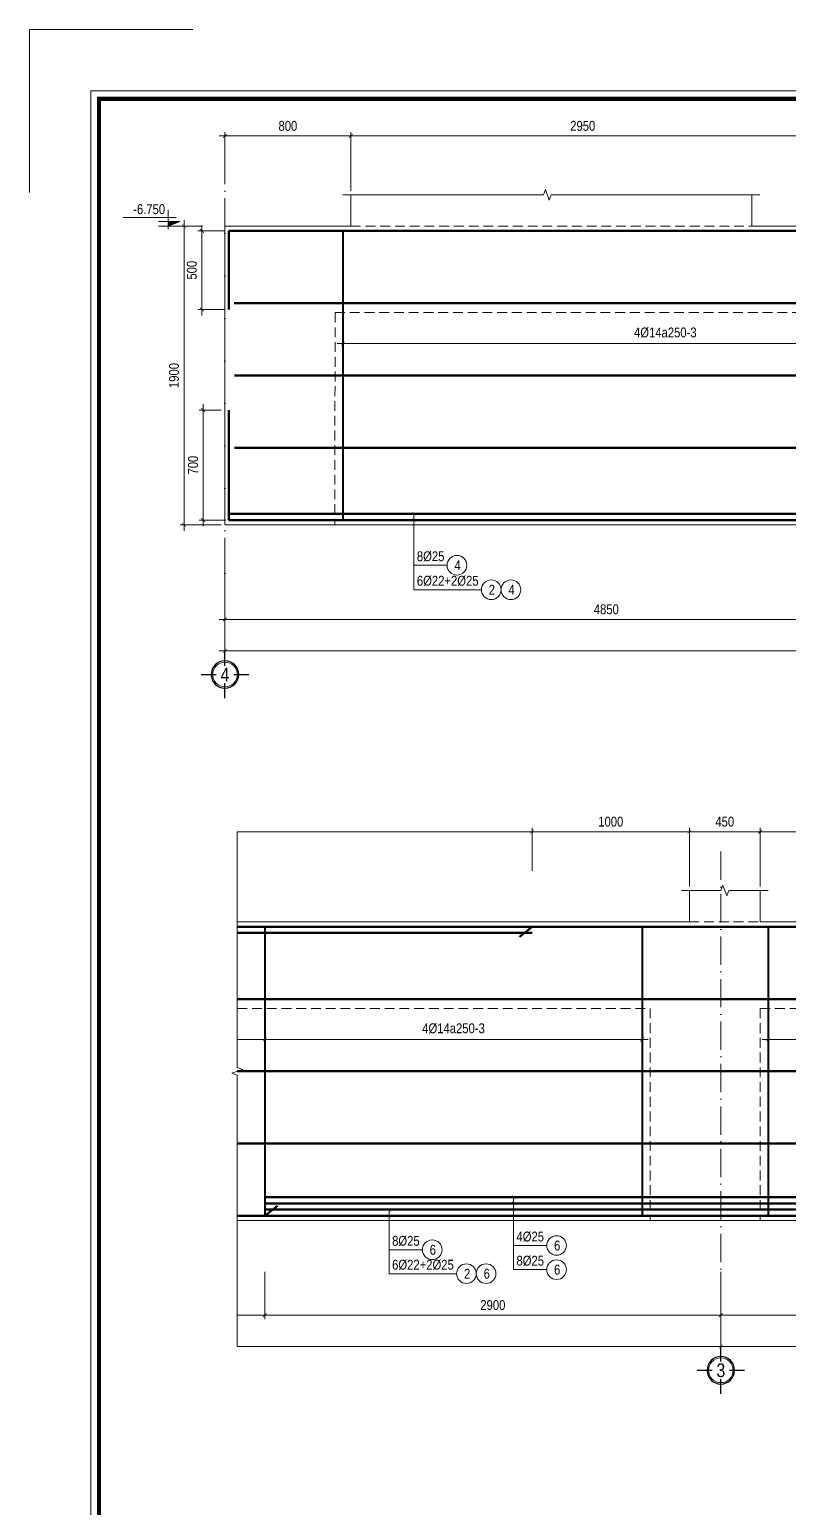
# Model space of a CAD drawing. Header units: millimetres. Extents: x 3014920 to 3563667, y -1638653 to -1356471.
# Drawn here: x 3171218 to 3176043, y -1615076 to -1605675 of the extents above; entities that cross this region are included whole.
import ezdxf
from ezdxf.enums import TextEntityAlignment as Align
from ezdxf.xclip import XClip

# ---------------------------------------------------------------- set-up
doc = ezdxf.new("R2010")
doc.units = ezdxf.units.MM
doc.header["$MEASUREMENT"] = 0
doc.header["$XCLIPFRAME"] = 0
doc.header["$PDMODE"] = 2
for name, pattern in [('6 TANG DIEN HINH 14-15$0$ACAD_ISO10W100', [18, 12, -3, 0, -3]), ('ACAD_ISO04W100', [30, 24, -3, 0, -3]), ('HIDDEN', [0.375, 0.25, -0.125])]:
    doc.linetypes.add(name, pattern=pattern)
doc.layers.get('0').update_dxf_attribs({"lineweight": 9})
doc.layers.get('Defpoints').update_dxf_attribs({"color": 10, "lineweight": 0})
for name, color, linetype, lineweight in [('2', 2, 'Continuous', 20), ('CDAI', 21, 'Continuous', 40), ('CTHEP', 50, 'Continuous', 50), ('DBAO', 90, 'Continuous', 13), ('DGIONG', 130, 'Continuous', 13), ('HATCH', 154, 'Continuous', 9), ('KTH', 154, 'Continuous', 9), ('Net khuat', 8, 'HIDDEN', 13), ('TEXT', 7, 'Continuous', 15), ('TRUC', 251, 'ACAD_ISO04W100', 9)]:
    doc.layers.add(name, color=color, linetype=linetype, lineweight=lineweight)
doc.layers.add('8', color=8, linetype='Continuous')
doc.styles.add('HELVECONDENSE', font='VHELVCN_0.TTF')
doc.styles.add('Star-HelCon', font='VHELVCN_0.TTF')
doc.styles.add('TTP-HelCon', font='VHELVCN_0.TTF')
doc.styles.add('VNI-HELVE-CONDENSE', font='VHELVCN_0.TTF')
doc.dimstyles.new('kc-25', dxfattribs={"dimtxt": 62.5, "dimasz": 20, "dimexe": 20, "dimexo": 50, "dimgap": 25, "dimtad": 3, "dimdec": 0, "dimzin": 0, "dimdsep": 46, "dimtxsty": 'VNI-HELVE-CONDENSE', "dimblk": 'DIM', "dimcen": 2.5, "dimclrd": 256, "dimclre": 154, "dimclrt": 7, "dimaunit": 1, "dimadec": 0, "dimazin": 0, "dimtfac": 1, "dimtdec": 0, "dimtix": 1, "dimtmove": 0, "dimatfit": 3, "dimldrblk": 'DOT', "dimfxl": 1, "dimtolj": 1, "dimtzin": 0, "dimarcsym": 0})
doc.dimstyles.new('TTP-25', dxfattribs={"dimscale": 25, "dimtxt": 2.5, "dimasz": 1, "dimexe": 1, "dimexo": 1, "dimgap": 0.09, "dimtad": 0, "dimdec": 4, "dimrnd": 1, "dimzin": 9, "dimdsep": 46, "dimtxsty": 'TTP-HelCon', "dimblk": 'ARCHTICK', "dimcen": 0.09, "dimdle": 1.5, "dimclrd": 256, "dimclre": 256, "dimclrt": 7, "dimadec": 0, "dimazin": 0, "dimtfac": 1, "dimtdec": 4, "dimtmove": 0, "dimatfit": 3, "dimldrblk": 'ARCHTICK', "dimfxl": 1, "dimtvp": 1, "dimtolj": 1, "dimtzin": 0, "dimarcsym": 0})

# ---------------------------------------------------------------- blocks, each defined once
blk = doc.blocks.new('_ArchTick')
at = {"color": 0, "linetype": 'ByBlock', "const_width": 0.15}
blk.add_lwpolyline([(-0.5, -0.5), (0.5, 0.5)], dxfattribs=at)
blk = doc.blocks.new('*D813')
at = {"layer": 'Defpoints', "color": 0, "transparency": 16777216}
for p in [(6700, -2000), (11550, -2200), (11550, -2501)]:
    blk.add_point(p, dxfattribs=at)
at = {"layer": 'KTH', "lineweight": -2, "transparency": 16777216}
for p, q in [((6700, -2025), (6700, -2526)), ((11550, -2225), (11550, -2526)), ((6662.5, -2501), (11587.5, -2501))]:
    blk.add_line(p, q, dxfattribs=at)
at = {"layer": 'KTH', "lineweight": -2, "transparency": 16777216, "xscale": 25, "yscale": 25, "zscale": 25, "rotation": 180}
blk.add_blockref('_ArchTick', (6700, -2501), dxfattribs=at)
at = {"layer": 'KTH', "lineweight": -2, "transparency": 16777216, "xscale": 25, "yscale": 25, "zscale": 25}
blk.add_blockref('_ArchTick', (11550, -2501), dxfattribs=at)
at = {"layer": 'KTH', "color": 7, "transparency": 16777216, "insert": (9125, -2437.2), "char_height": 62.5, "attachment_point": 5, "style": 'TTP-HelCon'}
blk.add_mtext('\\A1;4850', dxfattribs=at)
blk = doc.blocks.new('*D816')
at = {"layer": 'Defpoints', "color": 0, "transparency": 16777216}
for p in [(6575.6, 0), (6439.6, -1900), (6700, -1900)]:
    blk.add_point(p, dxfattribs=at)
at = {"layer": 'KTH', "lineweight": -2, "transparency": 16777216}
for p, q in [((6550.6, 0), (6414.6, 0)), ((6439.6, 37.5), (6439.6, -1937.5)), ((6675, -1900), (6414.6, -1900))]:
    blk.add_line(p, q, dxfattribs=at)
at = {"layer": 'KTH', "lineweight": -2, "transparency": 16777216, "xscale": 25, "yscale": 25, "zscale": 25}
for p, rotation in [((6439.6, 0), 90), ((6439.6, -1900), 270)]:
    blk.add_blockref('_ArchTick', p, dxfattribs=dict(at, rotation=rotation))
at = {"layer": 'KTH', "color": 7, "transparency": 16777216, "insert": (6375.7, -950), "char_height": 62.5, "attachment_point": 5, "rotation": 90, "style": 'TTP-HelCon'}
blk.add_mtext('\\A1;1900', dxfattribs=at)
blk = doc.blocks.new('CODE')
at = {"layer": 'DBAO'}
for p, q in [((-62.5, -20), (-62.5, 105)), ((-62.5, 0), (-137.5, 30)), ((-137.5, 30), (0, 30)), ((-137.5, 0), (0, 0)), ((-112.5, 55), (223.6, 55))]:
    blk.add_line(p, q, dxfattribs=at)
at = {"layer": 'HATCH', "color": 1}
blk.add_solid([(-62.5, 0), (-137.5, 30), (-62.5, 30)], dxfattribs=at)
blk = doc.blocks.new('*D817')
at = {"layer": 'Defpoints', "color": 0, "transparency": 16777216}
for p in [(11550, -550), (7450, -608), (7450, -747.1)]:
    blk.add_point(p, dxfattribs=at)
at = {"layer": 'KTH', "lineweight": -2, "transparency": 16777216}
for p, q in [((7450, -633), (7450, -772.1)), ((11550, -575), (11550, -772.1)), ((11587.5, -747.1), (7412.5, -747.1))]:
    blk.add_line(p, q, dxfattribs=at)
at = {"layer": 'KTH', "lineweight": -2, "transparency": 16777216, "xscale": 25, "yscale": 25, "zscale": 25, "rotation": 180}
blk.add_blockref('_ArchTick', (7450, -747.1), dxfattribs=at)
at = {"layer": 'KTH', "lineweight": -2, "transparency": 16777216, "xscale": 25, "yscale": 25, "zscale": 25}
blk.add_blockref('_ArchTick', (11550, -747.1), dxfattribs=at)
at = {"layer": 'KTH', "color": 7, "transparency": 16777216, "insert": (9500, -677.2), "char_height": 62.5, "attachment_point": 5, "style": 'TTP-HelCon'}
blk.add_mtext('\\A1;4Þ14a250-3', dxfattribs=at)
blk = doc.blocks.new('*D823')
at = {"layer": 'Defpoints', "color": 0, "transparency": 16777216}
for p in [(17150, -2200), (20650, -2200), (20650, -2501)]:
    blk.add_point(p, dxfattribs=at)
at = {"layer": 'KTH', "lineweight": -2, "transparency": 16777216}
for p, q in [((17150, -2225), (17150, -2526)), ((20650, -2225), (20650, -2526)), ((17112.5, -2501), (20687.5, -2501))]:
    blk.add_line(p, q, dxfattribs=at)
at = {"layer": 'KTH', "lineweight": -2, "transparency": 16777216, "xscale": 25, "yscale": 25, "zscale": 25, "rotation": 180}
blk.add_blockref('_ArchTick', (17150, -2501), dxfattribs=at)
at = {"layer": 'KTH', "lineweight": -2, "transparency": 16777216, "xscale": 25, "yscale": 25, "zscale": 25}
blk.add_blockref('_ArchTick', (20650, -2501), dxfattribs=at)
at = {"layer": 'KTH', "color": 7, "transparency": 16777216, "insert": (18900, -2437.2), "char_height": 62.5, "attachment_point": 5, "style": 'TTP-HelCon'}
blk.add_mtext('\\A1;3500', dxfattribs=at)
blk = doc.blocks.new('*D824')
at = {"layer": 'Defpoints', "color": 0, "transparency": 16777216}
for p in [(15950, 574), (15950, 300), (16950, 200)]:
    blk.add_point(p, dxfattribs=at)
at = {"layer": 'KTH', "lineweight": -2, "transparency": 16777216}
for p, q in [((16987.5, 574), (15912.5, 574)), ((15950, 325), (15950, 599)), ((16950, 225), (16950, 599))]:
    blk.add_line(p, q, dxfattribs=at)
at = {"layer": 'KTH', "lineweight": -2, "transparency": 16777216, "xscale": 25, "yscale": 25, "zscale": 25, "rotation": 180}
blk.add_blockref('_ArchTick', (15950, 574), dxfattribs=at)
at = {"layer": 'KTH', "lineweight": -2, "transparency": 16777216, "xscale": 25, "yscale": 25, "zscale": 25}
blk.add_blockref('_ArchTick', (16950, 574), dxfattribs=at)
at = {"layer": 'KTH', "color": 7, "transparency": 16777216, "insert": (16450, 637.8), "char_height": 62.5, "attachment_point": 5, "style": 'TTP-HelCon'}
blk.add_mtext('\\A1;1000', dxfattribs=at)
blk = doc.blocks.new('*D825')
at = {"layer": 'Defpoints', "color": 0, "transparency": 16777216}
for p in [(17400, 574), (17400, 200), (19000.2, -70)]:
    blk.add_point(p, dxfattribs=at)
at = {"layer": 'KTH', "lineweight": -2, "transparency": 16777216}
for p, q in [((19037.7, 574), (17362.5, 574)), ((17400, 225), (17400, 599)), ((19000.2, -45), (19000.2, 599))]:
    blk.add_line(p, q, dxfattribs=at)
at = {"layer": 'KTH', "lineweight": -2, "transparency": 16777216, "xscale": 25, "yscale": 25, "zscale": 25, "rotation": 180}
blk.add_blockref('_ArchTick', (17400, 574), dxfattribs=at)
at = {"layer": 'KTH', "lineweight": -2, "transparency": 16777216, "xscale": 25, "yscale": 25, "zscale": 25}
blk.add_blockref('_ArchTick', (19000.2, 574), dxfattribs=at)
at = {"layer": 'KTH', "color": 7, "transparency": 16777216, "insert": (18200.1, 637.8), "char_height": 62.5, "attachment_point": 5, "style": 'TTP-HelCon'}
blk.add_mtext('\\A1;1600', dxfattribs=at)
blk = doc.blocks.new('*D826')
at = {"layer": 'Defpoints', "color": 0, "transparency": 16777216}
for p in [(17450, -543.9), (20650, -550), (20650, -747.1)]:
    blk.add_point(p, dxfattribs=at)
at = {"layer": 'KTH', "lineweight": -2, "transparency": 16777216}
for p, q in [((17450, -568.9), (17450, -772.1)), ((20650, -575), (20650, -772.1)), ((17412.5, -747.1), (20687.5, -747.1))]:
    blk.add_line(p, q, dxfattribs=at)
at = {"layer": 'KTH', "lineweight": -2, "transparency": 16777216, "xscale": 25, "yscale": 25, "zscale": 25, "rotation": 180}
blk.add_blockref('_ArchTick', (17450, -747.1), dxfattribs=at)
at = {"layer": 'KTH', "lineweight": -2, "transparency": 16777216, "xscale": 25, "yscale": 25, "zscale": 25}
blk.add_blockref('_ArchTick', (20650, -747.1), dxfattribs=at)
at = {"layer": 'KTH', "color": 7, "transparency": 16777216, "insert": (19050, -677.2), "char_height": 62.5, "attachment_point": 5, "style": 'TTP-HelCon'}
blk.add_mtext('\\A1;6Þ12a250-3', dxfattribs=at)
blk = doc.blocks.new('*D828')
at = {"layer": 'Defpoints', "color": 0, "transparency": 16777216}
for p in [(11550, -550), (14250, -550), (14250, -747.1)]:
    blk.add_point(p, dxfattribs=at)
at = {"layer": 'KTH', "lineweight": -2, "transparency": 16777216}
for p, q in [((11550, -575), (11550, -772.1)), ((14250, -575), (14250, -772.1)), ((11512.5, -747.1), (14287.5, -747.1))]:
    blk.add_line(p, q, dxfattribs=at)
at = {"layer": 'KTH', "lineweight": -2, "transparency": 16777216, "xscale": 25, "yscale": 25, "zscale": 25, "rotation": 180}
blk.add_blockref('_ArchTick', (11550, -747.1), dxfattribs=at)
at = {"layer": 'KTH', "lineweight": -2, "transparency": 16777216, "xscale": 25, "yscale": 25, "zscale": 25}
blk.add_blockref('_ArchTick', (14250, -747.1), dxfattribs=at)
at = {"layer": 'KTH', "color": 7, "transparency": 16777216, "insert": (12900, -677.2), "char_height": 62.5, "attachment_point": 5, "style": 'TTP-HelCon'}
blk.add_mtext('\\A1;4Þ14a300-3', dxfattribs=at)
blk = doc.blocks.new('*D829')
at = {"layer": 'Defpoints', "color": 0, "transparency": 16777216}
for p in [(16650, -94.8), (14250, -550), (16650, -747.1)]:
    blk.add_point(p, dxfattribs=at)
at = {"layer": 'KTH', "lineweight": -2, "transparency": 16777216}
for p, q in [((16650, -119.8), (16650, -772.1)), ((14250, -575), (14250, -772.1)), ((14212.5, -747.1), (16687.5, -747.1))]:
    blk.add_line(p, q, dxfattribs=at)
at = {"layer": 'KTH', "lineweight": -2, "transparency": 16777216, "xscale": 25, "yscale": 25, "zscale": 25, "rotation": 180}
blk.add_blockref('_ArchTick', (14250, -747.1), dxfattribs=at)
at = {"layer": 'KTH', "lineweight": -2, "transparency": 16777216, "xscale": 25, "yscale": 25, "zscale": 25}
blk.add_blockref('_ArchTick', (16650, -747.1), dxfattribs=at)
at = {"layer": 'KTH', "color": 7, "transparency": 16777216, "insert": (15450, -677.2), "char_height": 62.5, "attachment_point": 5, "style": 'TTP-HelCon'}
blk.add_mtext('\\A1;4Þ14a250-3', dxfattribs=at)
blk = doc.blocks.new('DIM')
h = blk.add_hatch(color=1)
h.paths.add_polyline_path([(0.49, 0.29, 1), (0.29, 0.49), (-0.19, 0), (0.19, 0)])
h.paths.add_polyline_path([(0.19, 0), (-0.19, 0), (-0.49, -0.29, 1), (-0.29, -0.49)])
at = {"color": 9}
for p, q in [((-0.19, 0), (-1.5, 0)), ((0.19, 0), (1.5, 0))]:
    blk.add_line(p, q, dxfattribs=at)
at = {"color": 1}
for p, q in [((-0.49, -0.29), (0.29, 0.49)), ((-0.29, -0.49), (0.49, 0.29)), ((-0.19, 0), (0.19, 0))]:
    blk.add_line(p, q, dxfattribs=at)
blk.add_arc((-0.39, -0.39), 0.138, 135, 315, dxfattribs=at)
blk = doc.blocks.new('*D834')
at = {"layer": 'Defpoints', "color": 0, "transparency": 16777216}
for p in [(11550, -2200), (14250, -2200), (11550, -2501)]:
    blk.add_point(p, dxfattribs=at)
at = {"layer": 'KTH', "lineweight": -2, "transparency": 16777216}
for p, q in [((11550, -2225), (11550, -2526)), ((14250, -2225), (14250, -2526)), ((14287.5, -2501), (11512.5, -2501))]:
    blk.add_line(p, q, dxfattribs=at)
at = {"layer": 'KTH', "lineweight": -2, "transparency": 16777216, "xscale": 25, "yscale": 25, "zscale": 25, "rotation": 180}
blk.add_blockref('_ArchTick', (11550, -2501), dxfattribs=at)
at = {"layer": 'KTH', "lineweight": -2, "transparency": 16777216, "xscale": 25, "yscale": 25, "zscale": 25}
blk.add_blockref('_ArchTick', (14250, -2501), dxfattribs=at)
at = {"layer": 'KTH', "color": 7, "transparency": 16777216, "insert": (12900, -2437.2), "char_height": 62.5, "attachment_point": 5, "style": 'TTP-HelCon'}
blk.add_mtext('\\A1;2700', dxfattribs=at)
blk = doc.blocks.new('*D835')
at = {"layer": 'Defpoints', "color": 0, "transparency": 16777216}
for p in [(10450, 574), (7500, 300), (10450, 300)]:
    blk.add_point(p, dxfattribs=at)
at = {"layer": 'KTH', "lineweight": -2, "transparency": 16777216}
for p, q in [((7462.5, 574), (10487.5, 574)), ((7500, 325), (7500, 599)), ((10450, 325), (10450, 599))]:
    blk.add_line(p, q, dxfattribs=at)
at = {"layer": 'KTH', "lineweight": -2, "transparency": 16777216, "xscale": 25, "yscale": 25, "zscale": 25, "rotation": 180}
blk.add_blockref('_ArchTick', (7500, 574), dxfattribs=at)
at = {"layer": 'KTH', "lineweight": -2, "transparency": 16777216, "xscale": 25, "yscale": 25, "zscale": 25}
blk.add_blockref('_ArchTick', (10450, 574), dxfattribs=at)
at = {"layer": 'KTH', "color": 7, "transparency": 16777216, "insert": (8975, 637.8), "char_height": 62.5, "attachment_point": 5, "style": 'TTP-HelCon'}
blk.add_mtext('\\A1;2950', dxfattribs=at)
blk = doc.blocks.new('*D836')
at = {"layer": 'Defpoints', "color": 0, "transparency": 16777216}
for p in [(10450, 574), (10450, 300), (15950, 300)]:
    blk.add_point(p, dxfattribs=at)
at = {"layer": 'KTH', "lineweight": -2, "transparency": 16777216}
for p, q in [((15987.5, 574), (10412.5, 574)), ((10450, 325), (10450, 599)), ((15950, 325), (15950, 599))]:
    blk.add_line(p, q, dxfattribs=at)
at = {"layer": 'KTH', "lineweight": -2, "transparency": 16777216, "xscale": 25, "yscale": 25, "zscale": 25, "rotation": 180}
blk.add_blockref('_ArchTick', (10450, 574), dxfattribs=at)
at = {"layer": 'KTH', "lineweight": -2, "transparency": 16777216, "xscale": 25, "yscale": 25, "zscale": 25}
blk.add_blockref('_ArchTick', (15950, 574), dxfattribs=at)
at = {"layer": 'KTH', "color": 7, "transparency": 16777216, "insert": (13200, 637.8), "char_height": 62.5, "attachment_point": 5, "style": 'TTP-HelCon'}
blk.add_mtext('\\A1;5500', dxfattribs=at)
blk = doc.blocks.new('*D837')
at = {"layer": 'Defpoints', "color": 0, "transparency": 16777216}
for p in [(17150, -2501), (22000, -2501), (17150, -2701)]:
    blk.add_point(p, dxfattribs=at)
at = {"layer": 'KTH', "lineweight": -2, "transparency": 16777216}
for p, q in [((17150, -2526), (17150, -2726)), ((22000, -2526), (22000, -2726)), ((22037.5, -2701), (17112.5, -2701))]:
    blk.add_line(p, q, dxfattribs=at)
at = {"layer": 'KTH', "lineweight": -2, "transparency": 16777216, "xscale": 25, "yscale": 25, "zscale": 25, "rotation": 180}
blk.add_blockref('_ArchTick', (17150, -2701), dxfattribs=at)
at = {"layer": 'KTH', "lineweight": -2, "transparency": 16777216, "xscale": 25, "yscale": 25, "zscale": 25}
blk.add_blockref('_ArchTick', (22000, -2701), dxfattribs=at)
at = {"layer": 'KTH', "color": 7, "transparency": 16777216, "insert": (19575, -2637.2), "char_height": 62.5, "attachment_point": 5, "style": 'TTP-HelCon'}
blk.add_mtext('\\A1;4850', dxfattribs=at)
blk = doc.blocks.new('dau truc')
blk.add_circle((0, 0), 180)
at = {"layer": '8'}
for p, q in [((0, 127), (0, 345)), ((-127, 0), (-345, 0)), ((0, -345), (0, -127)), ((345, 0), (127, 0))]:
    blk.add_line(p, q, dxfattribs=at)
blk.add_circle((0, 0), 200, dxfattribs=at)
at = {"layer": 'TEXT', "style": 'HELVECONDENSE'}
blk.add_attdef('A', text='', height=233, dxfattribs=at).set_placement((0, 0), align=Align.MIDDLE)
blk = doc.blocks.new('*D838')
at = {"layer": 'Defpoints', "color": 0, "transparency": 16777216}
for p in [(6700, -2501), (17150, -2501), (17150, -2701)]:
    blk.add_point(p, dxfattribs=at)
at = {"layer": 'KTH', "lineweight": -2, "transparency": 16777216}
for p, q in [((6700, -2526), (6700, -2726)), ((17150, -2526), (17150, -2726)), ((6662.5, -2701), (17187.5, -2701))]:
    blk.add_line(p, q, dxfattribs=at)
at = {"layer": 'KTH', "lineweight": -2, "transparency": 16777216, "xscale": 25, "yscale": 25, "zscale": 25, "rotation": 180}
blk.add_blockref('_ArchTick', (6700, -2701), dxfattribs=at)
at = {"layer": 'KTH', "lineweight": -2, "transparency": 16777216, "xscale": 25, "yscale": 25, "zscale": 25}
blk.add_blockref('_ArchTick', (17150, -2701), dxfattribs=at)
at = {"layer": 'KTH', "color": 7, "transparency": 16777216, "insert": (11925, -2637.2), "char_height": 62.5, "attachment_point": 5, "style": 'TTP-HelCon'}
blk.add_mtext('\\A1;10450', dxfattribs=at)
blk = doc.blocks.new('*D839')
at = {"layer": 'Defpoints', "color": 0, "transparency": 16777216}
for p in [(6700, 574), (6700, 300), (7500, 200)]:
    blk.add_point(p, dxfattribs=at)
at = {"layer": 'KTH', "lineweight": -2, "transparency": 16777216}
for p, q in [((7537.5, 574), (6662.5, 574)), ((6700, 325), (6700, 599)), ((7500, 225), (7500, 599))]:
    blk.add_line(p, q, dxfattribs=at)
at = {"layer": 'KTH', "lineweight": -2, "transparency": 16777216, "xscale": 25, "yscale": 25, "zscale": 25, "rotation": 180}
blk.add_blockref('_ArchTick', (6700, 574), dxfattribs=at)
at = {"layer": 'KTH', "lineweight": -2, "transparency": 16777216, "xscale": 25, "yscale": 25, "zscale": 25}
blk.add_blockref('_ArchTick', (7500, 574), dxfattribs=at)
at = {"layer": 'KTH', "color": 7, "transparency": 16777216, "insert": (7100, 637.8), "char_height": 62.5, "attachment_point": 5, "style": 'TTP-HelCon'}
blk.add_mtext('\\A1;800', dxfattribs=at)
blk = doc.blocks.new('*D845')
at = {"layer": 'Defpoints', "color": 0, "transparency": 16777216}
for p in [(6725, -30), (6553.3, -530), (6725, -530)]:
    blk.add_point(p, dxfattribs=at)
at = {"layer": 'KTH', "lineweight": -2, "transparency": 16777216}
for p, q in [((6553.3, 7.5), (6553.3, -567.5)), ((6700, -30), (6528.3, -30)), ((6700, -530), (6528.3, -530))]:
    blk.add_line(p, q, dxfattribs=at)
at = {"layer": 'KTH', "lineweight": -2, "transparency": 16777216, "xscale": 25, "yscale": 25, "zscale": 25}
for p, rotation in [((6553.3, -30), 90), ((6553.3, -530), 270)]:
    blk.add_blockref('_ArchTick', p, dxfattribs=dict(at, rotation=rotation))
at = {"layer": 'KTH', "color": 7, "transparency": 16777216, "insert": (6489.5, -280), "char_height": 62.5, "attachment_point": 5, "rotation": 90, "style": 'TTP-HelCon'}
blk.add_mtext('\\A1;500', dxfattribs=at)
blk = doc.blocks.new('*D846')
at = {"layer": 'Defpoints', "color": 0, "transparency": 16777216}
for p in [(6700, -1170), (6560.8, -1870), (6729.5, -1870)]:
    blk.add_point(p, dxfattribs=at)
at = {"layer": 'KTH', "lineweight": -2, "transparency": 16777216}
for p, q in [((6675, -1170), (6535.8, -1170)), ((6560.8, -1132.5), (6560.8, -1907.5)), ((6704.5, -1870), (6535.8, -1870))]:
    blk.add_line(p, q, dxfattribs=at)
at = {"layer": 'KTH', "lineweight": -2, "transparency": 16777216, "xscale": 25, "yscale": 25, "zscale": 25}
for p, rotation in [((6560.8, -1170), 90), ((6560.8, -1870), 270)]:
    blk.add_blockref('_ArchTick', p, dxfattribs=dict(at, rotation=rotation))
at = {"layer": 'KTH', "color": 7, "transparency": 16777216, "insert": (6497, -1520), "char_height": 62.5, "attachment_point": 5, "rotation": 90, "style": 'TTP-HelCon'}
blk.add_mtext('\\A1;700', dxfattribs=at)
blk = doc.blocks.new('*D850')
at = {"layer": 'Defpoints', "color": 0, "transparency": 16777216}
for p in [(17400, 574), (16950, 200), (17400, 200)]:
    blk.add_point(p, dxfattribs=at)
at = {"layer": 'KTH', "lineweight": -2, "transparency": 16777216}
for p, q in [((16912.5, 574), (17437.5, 574)), ((16950, 225), (16950, 599)), ((17400, 225), (17400, 599))]:
    blk.add_line(p, q, dxfattribs=at)
at = {"layer": 'KTH', "lineweight": -2, "transparency": 16777216, "xscale": 25, "yscale": 25, "zscale": 25, "rotation": 180}
blk.add_blockref('_ArchTick', (16950, 574), dxfattribs=at)
at = {"layer": 'KTH', "lineweight": -2, "transparency": 16777216, "xscale": 25, "yscale": 25, "zscale": 25}
blk.add_blockref('_ArchTick', (17400, 574), dxfattribs=at)
at = {"layer": 'KTH', "color": 7, "transparency": 16777216, "insert": (17175, 637.8), "char_height": 62.5, "attachment_point": 5, "style": 'TTP-HelCon'}
blk.add_mtext('\\A1;450', dxfattribs=at)
blk = doc.blocks.new('*D812')
at = {"layer": 'Defpoints', "color": 0, "transparency": 16777216}
for p in [(14250, -2200), (17150, -2200), (17150, -2501)]:
    blk.add_point(p, dxfattribs=at)
at = {"layer": 'KTH', "lineweight": -2, "transparency": 16777216}
for p, q in [((14250, -2225), (14250, -2526)), ((17150, -2225), (17150, -2526)), ((14212.5, -2501), (17187.5, -2501))]:
    blk.add_line(p, q, dxfattribs=at)
at = {"layer": 'KTH', "lineweight": -2, "transparency": 16777216, "xscale": 25, "yscale": 25, "zscale": 25, "rotation": 180}
blk.add_blockref('_ArchTick', (14250, -2501), dxfattribs=at)
at = {"layer": 'KTH', "lineweight": -2, "transparency": 16777216, "xscale": 25, "yscale": 25, "zscale": 25}
blk.add_blockref('_ArchTick', (17150, -2501), dxfattribs=at)
at = {"layer": 'KTH', "color": 7, "transparency": 16777216, "insert": (15700, -2437.2), "char_height": 62.5, "attachment_point": 5, "style": 'TTP-HelCon'}
blk.add_mtext('\\A1;2900', dxfattribs=at)
blk = doc.blocks.new('CHG_XX_Khung ten')
blk.add_lwpolyline([(15, 579), (826, 579), (826, 15), (15, 15)], close=True)
at = {"color": 4, "linetype": 'Continuous', "const_width": 1}
blk.add_lwpolyline([(17, 577), (824, 577), (824, 17), (17, 17)], close=True, dxfattribs=at)
at = {"layer": 'Defpoints', "color": 1, "ltscale": 2}
blk.add_lwpolyline([(40.06, 594), (0, 594), (0, 554)], dxfattribs=at)
blk = doc.blocks.new('2Y-15')
at = {"layer": 'CDAI', "elevation": 0}
for points in [[(7450.00001, -30), (7450.00001, -1870)], [(14250.0075, -30), (14250.0075, -1870)], [(16650, -30), (16650, -1870)], [(17450, -30), (17450, -1870)]]:
    blk.add_lwpolyline(points, dxfattribs=at)
at = {"layer": 'CTHEP'}
for p, q in [((6725.00001, -530), (6725.00001, -30)), ((6725.00001, -30), (39470, -30)), ((15868.58161, -94.5255), (15950.0075, -30)), ((39394.99693, -490), (6758.73211, -490)), ((39394.99693, -950), (6760.17004, -950)), ((6725.00001, -1170), (6725.00001, -1870)), ((39394.99693, -1409.99999), (6760.17004, -1410)), ((14331.4334, -1805.4745), (14250.0075, -1870))]:
    blk.add_line(p, q, dxfattribs=at)
at = {"layer": 'CTHEP', "elevation": 0}
for points in [[(15950.0075, -70), (10450.0075, -70)], [(6725.00001, -1870), (39460.00179, -1870), (39460.00179, -1169.52907)], [(14250.0075, -1750), (20650.00771, -1750)], [(6725.00001, -1830), (7550.00752, -1830)], [(7450.0075, -1830), (11550.0075, -1830)], [(14250.0075, -1790), (20650.00771, -1790)], [(14250.0075, -1830), (20650.00771, -1830)]]:
    blk.add_lwpolyline(points, dxfattribs=at)
at = {"layer": 'DBAO', "linetype": 'Continuous'}
for p, q in [((7500, 200), (7500, 0)), ((10050, 200), (10050, 0)), ((16950, 200), (16950, 0)), ((17400, 200), (17400, 0)), ((6700.00001, 0), (7500, 0)), ((10050, 0), (16950, 0)), ((17400, 0), (22000, 0))]:
    blk.add_line(p, q, dxfattribs=at)
at = {"layer": 'DBAO', "elevation": 0}
for points in [[(6700.00001, 0), (6700.00001, -1900), (7400.00001, -1900), (7400, -1900)], [(16700, -1900), (16700, -1900), (17400, -1900), (17400, -1900)]]:
    blk.add_lwpolyline(points, dxfattribs=at)
at = {"layer": 'DBAO', "linetype": 'Continuous', "elevation": 0, "flags": 128}
for points in [[(39500, 0), (39500, -1900), (17400, -1900), (17400, -1900)], [(16700, -1900), (7400.00001, -1900)]]:
    blk.add_lwpolyline(points, dxfattribs=at)
at = {"layer": 'DGIONG', "linetype": 'Continuous', "elevation": 0, "flags": 128}
for points in [[(10100, 200), (8774.77216, 200), (8762.27216, 165.65653), (8737.27216, 234.34347), (8724.77216, 200), (7449.985, 200)], [(17450, 200), (17200, 200), (17187.5, 165.65653), (17162.5, 234.34347), (17150, 200), (16899.985, 200)]]:
    blk.add_lwpolyline(points, dxfattribs=at)
at = {"layer": 'DGIONG'}
for centre in [(15314.44374, -2085.34828), (16105.12839, -2058.02043), (8175.12761, -2156.6988), (16105.12825, -2211.50571), (8393.01711, -2312.60526), (8518.01711, -2312.60526), (15532.33324, -2237.24927), (15657.33324, -2237.24927)]:
    blk.add_circle(centre, 62.5, dxfattribs=at)
at = {"layer": 'Net khuat', "ltscale": 250}
for p, q in [((7500, 0), (10050, 0)), ((16950, 0), (17400, 0)), ((17424.99176, 0), (17424.99926, 0)), ((6700, -550), (6700, -1600)), ((7400.00001, -550), (7399.02595, -1899.99763)), ((7400.00001, -550), (16700, -550)), ((16700, -550), (16700, -1900)), ((17400, -550), (21425.00771, -550)), ((17400, -550), (17400, -1900)), ((16700, -1900), (17400.00001, -1900))]:
    blk.add_line(p, q, dxfattribs=at)
at = {"layer": 'TRUC', "linetype": '6 TANG DIEN HINH 14-15$0$ACAD_ISO10W100', "ltscale": 15, "elevation": 0}
for points in [[(6700.00489, 447.49607), (6700.00489, -2375.52213)], [(17150, 447.49607), (17150, -2275.52213)]]:
    blk.add_lwpolyline(points, dxfattribs=at)
at = {"layer": '2', "ltscale": 300}
ref = blk.add_blockref('dau truc', (6700.01239, -2851.86454), dxfattribs=dict(at, xscale=-0.436713129747659, yscale=0.436713129747659, zscale=0.4367131294857245))
ref.add_attrib('A', '4', dxfattribs={"layer": 'TEXT', "height": 87.5, "style": 'HELVECONDENSE'}).set_placement((6700.01239, -2851.86454), align=Align.MIDDLE)
ref = blk.add_blockref('dau truc', (17150.0075, -2851.86454), dxfattribs=dict(at, xscale=-0.436713129747659, yscale=0.436713129747659, zscale=0.4367131294857245))
ref.add_attrib('A', '3', dxfattribs={"layer": 'TEXT', "height": 87.5, "style": 'HELVECONDENSE'}).set_placement((17150.0075, -2851.86454), align=Align.MIDDLE)
at = {"layer": 'KTH', "linetype": 'Continuous', "xscale": -1}
blk.add_blockref('CODE', (6277.06194, 0), dxfattribs=at)
at = {"layer": 'TEXT', "style": 'TTP-HelCon'}
blk.add_text('-6.750', height=62.5, dxfattribs=at).set_placement((6319.32861, 76.99499), align=Align.RIGHT)
for s, p in [('4Þ25', (15850.21001, -2032.16749, 0)), ('8Þ25', (7920.20924, -2130.84585, 0)), ('8Þ25', (15059.52537, -2059.49534, 0)), ('6Þ22+2Þ25', (15059.52537, -2211.39633, 0)), ('8Þ25', (15850.20987, -2185.65277, 0)), ('6Þ22+2Þ25', (7920.20924, -2286.75232, 0))]:
    blk.add_text(s, height=62.5, dxfattribs=at).set_placement(p)
at = {"layer": 'TEXT', "style": 'Star-HelCon'}
for s, p in [('6', (15318.61041, -2085.34828)), ('6', (16109.29505, -2058.02043)), ('4', (8179.29428, -2156.6988)), ('2', (15536.49991, -2237.24927)), ('6', (15661.49991, -2237.24927)), ('6', (16109.29492, -2211.50571)), ('2', (8397.18378, -2312.60526)), ('4', (8522.18378, -2312.60526))]:
    blk.add_text(s, height=62.5, dxfattribs=at).set_placement(p, align=Align.MIDDLE)
at = {"layer": 'KTH'}
for base, p1, p2, picture, middle in [((6700.00001, 574.00461), (7499.99999, 200), (6700.00001, 300), '*D839', (7100, 637.83794)), ((10450.0075, 574.00461), (15950.0075, 300), (10450.0075, 300), '*D836', (13200.0075, 637.83794)), ((17400, 574.00461), (19000.22764, -70), (17400, 200), '*D825', (18200.11382, 637.83794)), ((11550.0075, -2501.04426), (6700.00001, -2000), (11550.0075, -2200), '*D813', (9125.00375, -2437.21093)), ((17150, -2501.04426), (14250.00751, -2200), (17150, -2200), '*D812', (15700.00375, -2437.21093)), ((20650.00771, -2501.04426), (17150, -2200), (20650.00771, -2200), '*D823', (18900.00386, -2437.21093)), ((17150.0075, -2701), (22000.0075, -2501.04426), (17150.0075, -2501.04426), '*D837', (19575.0075, -2637.16667))]:
    dim = blk.add_linear_dim(base=base, p1=p1, p2=p2, dimstyle='TTP-25', override={"dimtmove": 1}, dxfattribs=at)
    dim.commit()
    dim.dimension.update_dxf_attribs({"geometry": picture, "text_midpoint": middle})
for base, p1, p2, angle, picture, middle in [((10450.0075, 574.00461), (7499.99999, 300), (10450.0075, 300), 180, '*D835', (8975.00375, 637.83794)), ((15950.0075, 574.00461), (16950, 200), (15950.0075, 300), 180, '*D824', (16450.00375, 637.83794)), ((17400, 574.00461), (16950, 200), (17400, 200), 180, '*D850', (17175, 637.83794)), ((6439.56194, -1900), (6575.56194, 0), (6700.00001, -1900), 90, '*D816', (6375.72861, -950)), ((6553.28695, -530), (6725.00001, -30), (6725.00001, -530), 90, '*D845', (6489.45362, -280)), ((6560.78695, -1870), (6700.00001, -1170), (6729.54176, -1870), 90, '*D846', (6496.95362, -1520)), ((11550.0075, -2501.04426), (14250.00751, -2200), (11550.0075, -2200), 180, '*D834', (12900.0075, -2437.21093)), ((17150.0075, -2701), (6700.0075, -2501.04426), (17150.0075, -2501.04426), 180, '*D838', (11925.0075, -2637.16667))]:
    dim = blk.add_linear_dim(base=base, p1=p1, p2=p2, angle=angle, dimstyle='TTP-25', override={"dimtmove": 1}, dxfattribs=at)
    dim.commit()
    dim.dimension.update_dxf_attribs({"geometry": picture, "text_midpoint": middle})
for base, p1, p2, text, picture, middle in [((16650, -747.13667), (14250.0075, -550), (16650, -94.82783), '4Þ14a250-3', '*D829', (15450.00375, -677.22)), ((14250.0075, -747.13667), (11550.0075, -550), (14250.0075, -550), '4Þ14a300-3', '*D828', (12900.0075, -677.22)), ((20650.00771, -747.13667), (17450, -543.90476), (20650.00771, -550), '6Þ12a250-3', '*D826', (19050.00386, -677.22))]:
    dim = blk.add_linear_dim(base=base, p1=p1, p2=p2, text=text, dimstyle='TTP-25', override={"dimtmove": 1}, dxfattribs=at)
    dim.commit()
    dim.dimension.update_dxf_attribs({"geometry": picture, "text_midpoint": middle})
dim = blk.add_linear_dim(base=(7450.00001, -747.13667), p1=(11550.0075, -550), p2=(7450.00001, -607.99633), angle=180, text='4Þ14a250-3', dimstyle='TTP-25', override={"dimtmove": 1}, dxfattribs=at)
dim.commit()
dim.dimension.update_dxf_attribs({"geometry": '*D817', "text_midpoint": (9500.00376, -677.22)})
at = {"layer": 'DGIONG'}
for points in [[(15831.6983, -1749.99741), (15831.69798, -2058.02043), (16042.62839, -2058.02043)], [(7901.69756, -1830), (7901.6972, -2156.6988), (8112.62761, -2156.6988)], [(7901.69736, -1870), (7901.6972, -2312.60526), (8330.51711, -2312.60526)], [(15041.01364, -1830), (15041.01334, -2085.34828), (15251.94374, -2085.34828)], [(15041.01357, -1870), (15041.01334, -2237.24927), (15469.83324, -2237.24927)], [(15831.69825, -1789.99741), (15831.69784, -2211.50571), (16042.62825, -2211.50571)]]:
    blk.add_leader(points, dimstyle='kc-25', override={"dimtad": 0, "dimldrblk": 'ArchTick', "dimfxl": 100, "dimarcsym": 1}, dxfattribs=at)

msp = doc.modelspace()

# ---------------------------------------------------------------- linework, layer by layer
at = {"layer": 'DGIONG', "linetype": 'Continuous', "flags": 128}
msp.add_lwpolyline([(3172538.68693, -1614053.0589), (3172538.68701, -1612327.05889), (3172504.34354, -1612314.55889), (3172573.03048, -1612289.55889), (3172538.68701, -1612277.05889), (3172538.6869, -1610778.05429)], dxfattribs=at)

# ---------------------------------------------------------------- block references
at = {"layer": 'DGIONG', "color": 5}
ref = msp.add_blockref('2Y-15', (3165760.37269, -1606925.84632), dxfattribs=at)
XClip(ref).set_block_clipping_path([(5653.9533992968, -3385.3631853978), (17982.9509589411, 1086.293748457)])
ref = msp.add_blockref('2Y-15', (3158463.62662, -1611352.0589), dxfattribs=at)
XClip(ref).set_block_clipping_path([(14075.0602639951, -3660.3108062532), (29785.0711005898, 847.8756944209)])

# ---------------------------------------------------------------- next in the draw order: block references
at = {"color": 5, "xscale": 25.92478421704392, "yscale": 25.92478421704392, "zscale": 25.92478421704392}
msp.add_blockref('CHG_XX_Khung ten', (3171217.83203, -1621074.38806), dxfattribs=at)

doc.saveas('drawing.dxf')
